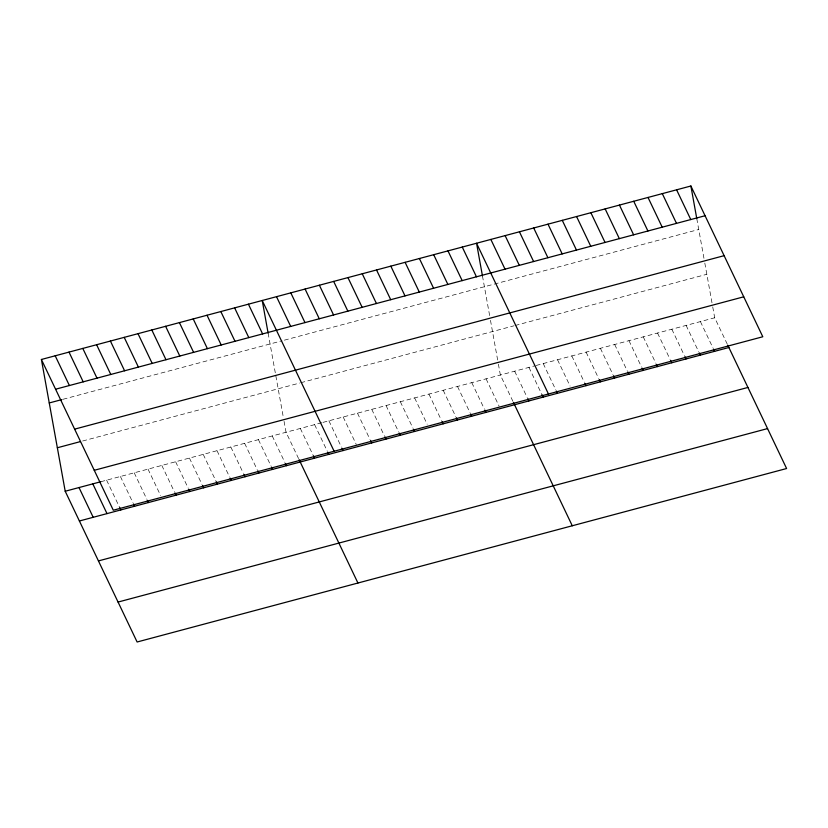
<?xml version="1.0" encoding="UTF-8"?>
<svg xmlns="http://www.w3.org/2000/svg" width="828" height="828" viewBox="0 0 828 828"><rect width="100%" height="100%" fill="white"/><g stroke="black" fill="none" stroke-linecap="round" stroke-linejoin="round"><path stroke-width="0.62" stroke-dasharray="4.14 3.1" d="M63.063 399.272L281.986 340.794M284.366 340.163L698.739 229.491M82.655 441.003L299.612 383.053M300.802 382.733L513.94 325.808M515.13 325.497L706.843 274.285M100.861 481.72L321.75 422.725M322.941 422.404L534.898 365.8M536.089 365.479L714.699 317.776L727.791 345.224M700.405 321.595L712.949 347.895M686.112 325.404L698.666 351.714M671.829 329.223L684.373 355.533M657.535 333.042L670.09 359.352M643.252 336.861L655.797 363.161M628.959 340.67L641.514 366.98M614.676 344.489L627.22 370.799M600.383 348.309L612.937 374.618M586.1 352.117L598.644 378.427M571.806 355.936L584.351 382.246M557.523 359.756L570.068 386.065M543.23 363.575L555.774 389.874M528.937 367.384L542.04 394.842M514.654 371.203L527.198 397.512M512.915 401.332L500.36 375.022L498.404 364.144M486.077 378.841L499.17 406.289M471.784 382.65L484.339 408.96M457.501 386.469L470.045 412.779M443.208 390.288L455.752 416.598M428.925 394.107L441.469 420.407M414.631 397.916L427.176 424.226M400.338 401.735L412.893 428.045M386.055 405.554L398.599 431.864M371.762 409.363L384.316 435.673M357.479 413.182L370.023 439.492M343.185 417.001L356.278 444.45M328.902 420.821L341.446 447.12M314.609 424.629L327.163 450.939M300.326 428.449L313.419 455.897M298.577 458.577L286.033 432.268L284.066 421.39M272.236 435.952L284.78 462.262M258.429 439.637L270.973 465.947M244.633 443.322L257.177 469.631M230.826 447.006L243.37 473.316M217.029 450.701L229.573 477M203.222 454.386L216.315 481.834M189.426 458.07L201.97 484.38M175.619 461.755L188.173 488.065M161.822 465.439L174.366 491.749M148.015 469.124L160.57 495.434M134.219 472.819L146.763 499.118M120.412 476.504L132.966 502.813M106.615 480.188L119.708 507.636M696.783 218.613L704.142 259.35M704.814 263.087L712.08 303.276M712.732 306.909L714.699 317.776M482.445 275.859L489.814 316.596M490.486 320.332L497.742 360.522M268.117 333.104L283.414 417.767"/><path stroke-width="1.24" d="M41.4 359.476L690.883 186L762.795 336.758L113.301 510.224L41.4 359.476L65.205 491.242L137.117 642L786.6 468.524L727.791 345.224M55.59 389.212L705.073 215.735M49.256 402.957L61.903 399.582M74.634 429.142L724.117 255.676M57.349 447.762L80.357 441.614M94.257 470.294L743.741 296.817M65.205 491.242L100.861 481.72M79.395 520.988L728.878 347.512M98.439 560.918L747.922 387.452M118.062 602.059L767.556 428.594M676.6 189.819L690.78 219.555M662.307 193.638L676.497 223.374M648.024 197.447L662.203 227.193M713.498 349.043L714.595 351.331M633.73 201.266L647.92 231.002M699.215 352.863L700.302 355.15M619.447 205.085L633.627 234.821M684.922 356.671L686.008 358.959M605.154 208.894L619.344 238.64M670.628 360.49L671.725 362.778M590.871 212.713L605.051 242.459M656.345 364.31L657.432 366.597M576.578 216.532L590.757 246.268M642.052 368.129L643.149 370.416M562.284 220.351L576.474 250.087M627.769 371.938L628.856 374.225M548.001 224.16L562.181 253.906M613.476 375.757L614.573 378.044M533.708 227.979L547.898 257.715M599.193 379.576L600.279 381.863M519.425 231.799L533.605 261.534M584.899 383.395L585.996 385.682M505.132 235.618L519.322 265.353M490.849 239.427L505.028 269.172M556.323 391.023L557.41 393.31M548.457 394.004L476.555 243.246L482.445 275.859M542.04 394.842L543.127 397.129M462.272 247.065L476.452 276.8M527.746 398.651L528.833 400.938M447.979 250.884L462.169 280.62M513.453 402.47L572.272 525.77M433.686 254.693L447.876 284.439M419.403 258.512L433.582 288.248M484.877 410.108L485.974 412.396M405.109 262.331L419.299 292.067M470.594 413.917L471.681 416.205M390.826 266.14L405.006 295.886M456.3 417.736L457.398 420.024M376.533 269.959L390.723 299.705M442.017 421.555L443.104 423.843M362.25 273.778L376.429 303.514M347.957 277.597L362.146 307.333M413.441 429.183L414.528 431.471M333.674 281.406L347.853 311.152M399.148 433.003L400.234 435.29M319.38 285.225L333.57 314.961M384.854 436.822L385.951 439.109M305.087 289.044L319.277 318.78M370.571 440.631L371.658 442.928M290.804 292.864L304.983 322.599M276.511 296.672L290.7 326.418M341.995 448.269L343.082 450.556M334.129 451.25L262.228 300.492L268.117 333.104M327.702 452.088L328.799 454.375M248.421 304.176L262.611 333.922M313.419 455.897L314.505 458.184M234.624 307.861L248.804 337.607M299.125 459.716L357.934 583.015M220.817 311.545L235.007 341.291M285.329 463.401L286.416 465.688M207.021 315.24L221.2 344.976M271.522 467.085L272.619 469.372M193.214 318.925L207.404 348.66M257.725 470.78L258.812 473.067M179.417 322.609L193.597 352.345M243.918 474.465L245.016 476.752M165.61 326.294L179.8 356.04M230.122 478.149L231.209 480.437M151.814 329.979L165.993 359.725M216.315 481.834L217.412 484.121M138.007 333.663L152.197 363.409M202.518 485.518L203.605 487.806M124.21 337.358L138.39 367.094M188.712 489.203L189.809 491.49M110.403 341.043L124.593 370.778M174.915 492.898L176.002 495.185M96.607 344.727L110.786 374.463M82.8 348.412L96.99 378.148M147.312 500.267L148.398 502.555M69.003 352.097L83.193 381.843M133.505 503.952L134.602 506.239M55.197 355.781L69.386 385.527M119.708 507.636L120.795 509.924M92.808 483.873L106.998 513.608M79.012 487.557L93.191 517.303M690.883 186L696.783 218.613"/></g></svg>
